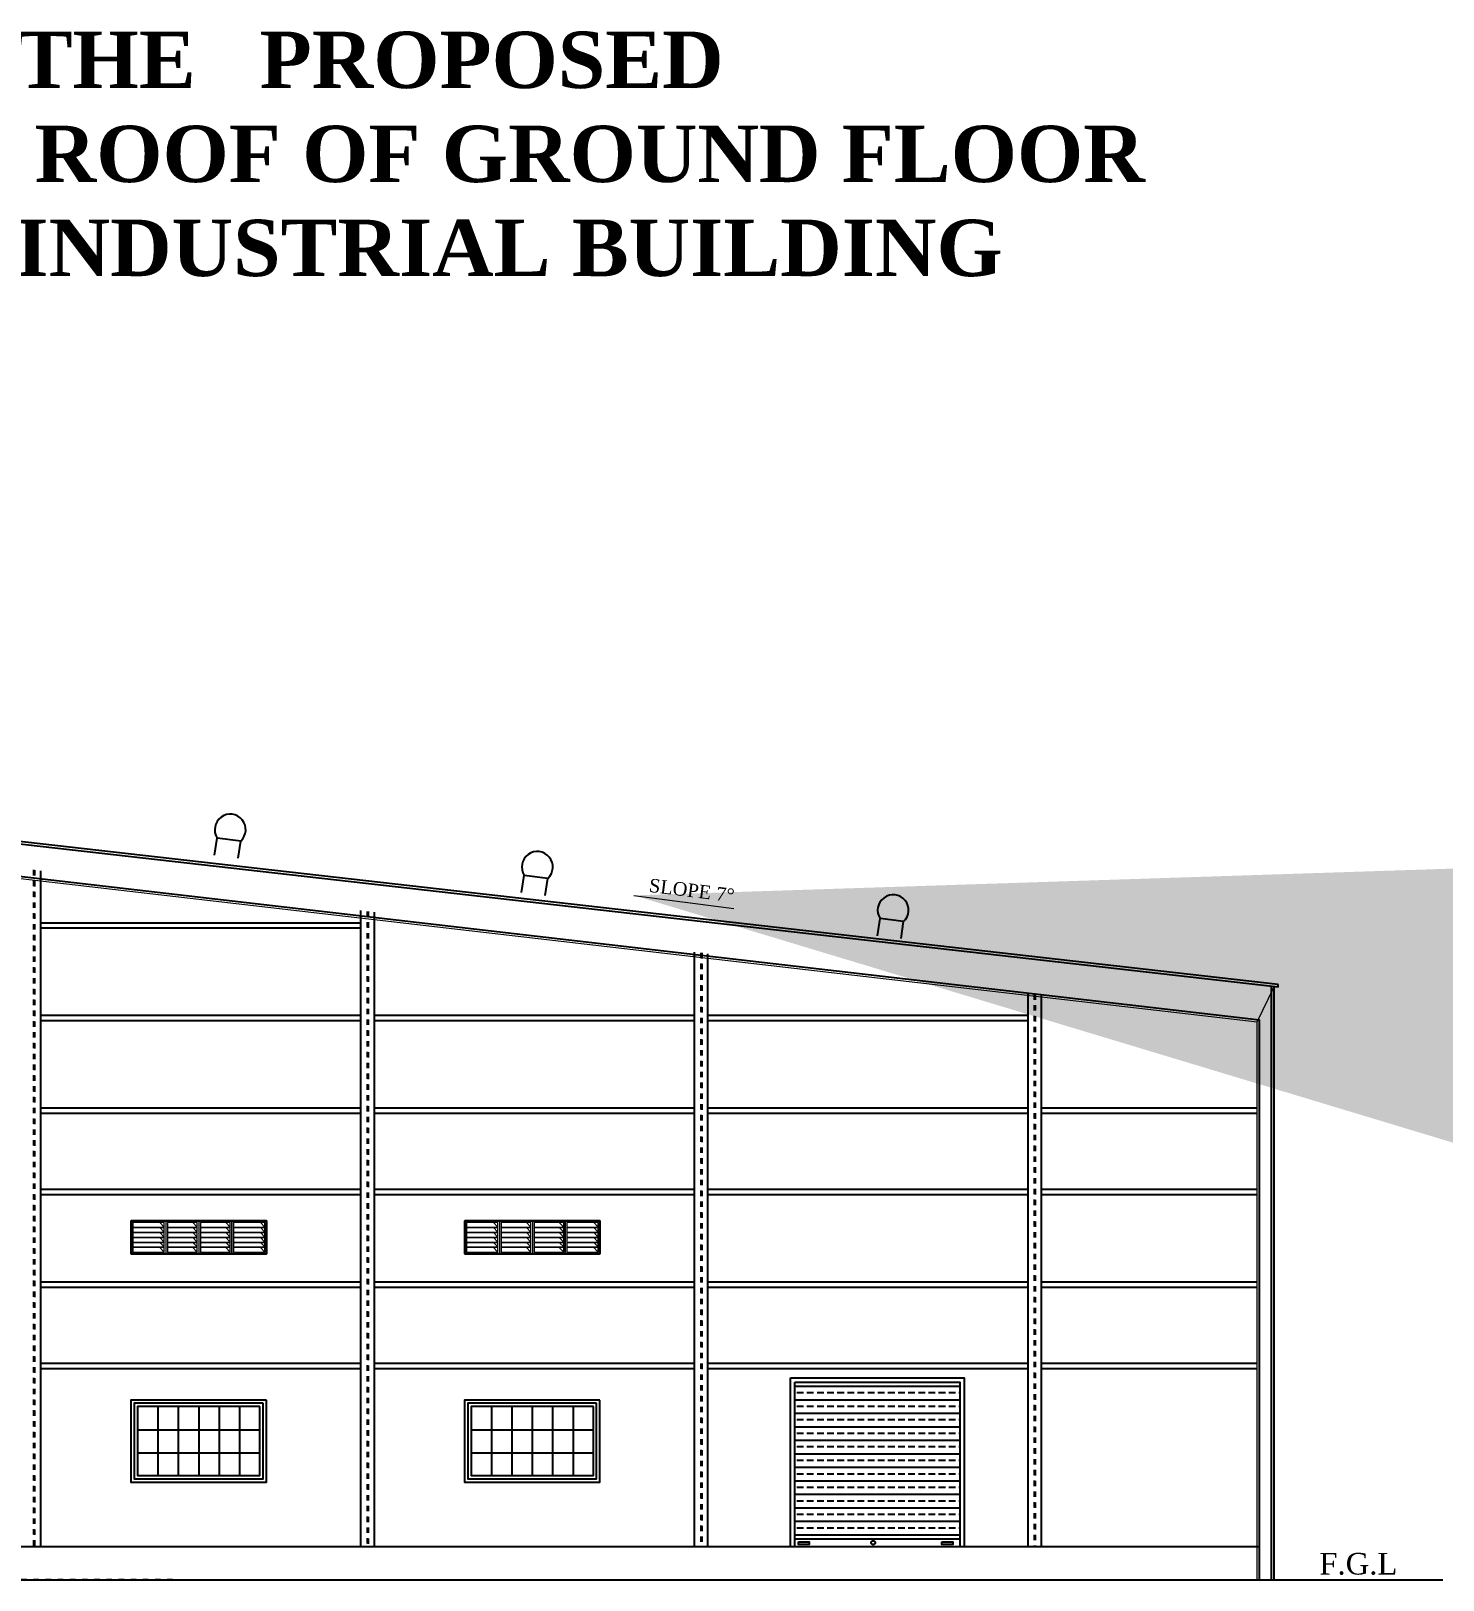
# Model space of a CAD drawing. Header units: metres. Extents: x -80702 to -80622, y -97322 to -97193.
# Drawn here: x -80652.72 to -80626.59, y -97221.21 to -97192.55 of the extents above; entities that cross this region are included whole.
import ezdxf

# ---------------------------------------------------------------- set-up
doc = ezdxf.new("R2010")
doc.units = ezdxf.units.M
doc.header["$MEASUREMENT"] = 0
for name, pattern in [('1', [0]), ('Dashed', [0.75, 0.5, -0.25]), ('DOT2', [0.125, 0, -0.125])]:
    doc.linetypes.add(name, pattern=pattern)
doc.styles.add('ANAND', font='times.ttf')
doc.styles.add('NOS.', font='times.ttf')
doc.styles.add('RS', font='romans.shx')
doc.styles.add('TIMES NEW ROMAN', font='times.ttf')
doc.dimstyles.new('Dim - 125', dxfattribs={"dimscale": 125, "dimtxt": 2, "dimasz": 2, "dimexe": 1, "dimexo": 1, "dimgap": 1, "dimtad": 1, "dimdec": 0, "dimrnd": 5, "dimzin": 3, "dimdsep": 46, "dimtxsty": 'RS', "dimcen": 0, "dimclrd": 1, "dimclre": 1, "dimclrt": 7, "dimadec": 0, "dimazin": 0, "dimtm": 1e-09, "dimtfac": 1, "dimtdec": 0, "dimtofl": 0, "dimtmove": 2, "dimatfit": 3, "dimfxl": 0, "dimtolj": 1, "dimtzin": 3, "dimlwd": 5, "dimlwe": 5, "dimarcsym": 0})

msp = doc.modelspace()

# ---------------------------------------------------------------- hatches: boundary and pattern name
at = {"linetype": '1', "lineweight": -2}
h = msp.add_hatch(dxfattribs=at)
h.set_pattern_fill('ANSI33', color=0, angle=135)
h.set_pattern_definition([(180, (4.51025, -26.62558), (0, -0.25), []), (180, (4.38525, -26.50058), (0, -0.25), [0.125, -0.0625])])
h.paths.add_polyline_path([(-80635.536, -97217.551), (-80638.586, -97217.551), (-80638.586, -97220.451), (-80635.536, -97220.451)])

# ---------------------------------------------------------------- linework, layer by layer
at = {"color": 0}
for p, q in [((-80629.644, -97210.192), (-80661.895, -97206.529)), ((-80629.644, -97210.242), (-80661.895, -97206.58)), ((-80661.895, -97207.146), (-80629.991, -97210.847)), ((-80649.326, -97207.8), (-80649.277, -97207.481)), ((-80648.889, -97207.853), (-80648.84, -97207.538)), ((-80652.54, -97220.601), (-80652.54, -97208.089)), ((-80643.644, -97208.49), (-80643.595, -97208.172)), ((-80643.207, -97208.543), (-80643.158, -97208.228)), ((-80646.618, -97220.601), (-80646.618, -97208.825)), ((-80646.368, -97220.601), (-80646.368, -97208.856)), ((-80637.06, -97209.29), (-80637.011, -97208.972)), ((-80636.623, -97209.343), (-80636.574, -97209.028)), ((-80652.54, -97209.048), (-80646.618, -97209.048)), ((-80652.54, -97209.145), (-80646.618, -97209.145)), ((-80640.445, -97220.601), (-80640.445, -97209.592)), ((-80640.195, -97220.601), (-80640.195, -97209.623)), ((-80634.273, -97220.601), (-80634.273, -97210.358)), ((-80634.023, -97220.601), (-80634.023, -97210.39)), ((-80629.766, -97221.212), (-80629.766, -97210.228)), ((-80629.716, -97221.212), (-80629.716, -97210.234)), ((-80629.644, -97210.242), (-80629.644, -97210.192)), ((-80652.54, -97210.761), (-80646.618, -97210.761)), ((-80646.368, -97210.761), (-80640.445, -97210.761)), ((-80640.195, -97210.761), (-80634.273, -97210.761)), ((-80652.54, -97210.858), (-80646.618, -97210.858)), ((-80646.368, -97210.858), (-80640.445, -97210.858)), ((-80640.195, -97210.858), (-80634.273, -97210.858)), ((-80629.991, -97221.212), (-80629.991, -97210.847)), ((-80652.54, -97212.474), (-80646.618, -97212.474)), ((-80646.368, -97212.474), (-80640.445, -97212.474)), ((-80640.195, -97212.474), (-80634.273, -97212.474)), ((-80634.023, -97212.474), (-80630.034, -97212.474)), ((-80652.54, -97212.572), (-80646.618, -97212.572)), ((-80646.368, -97212.572), (-80640.445, -97212.572)), ((-80640.195, -97212.572), (-80634.273, -97212.572)), ((-80634.023, -97212.572), (-80630.034, -97212.572)), ((-80652.54, -97213.98), (-80646.618, -97213.98)), ((-80652.54, -97214.077), (-80646.618, -97214.077)), ((-80646.368, -97213.98), (-80640.445, -97213.98)), ((-80646.368, -97214.077), (-80640.445, -97214.077)), ((-80640.195, -97213.98), (-80634.273, -97213.98)), ((-80640.195, -97214.077), (-80634.273, -97214.077)), ((-80634.023, -97213.98), (-80630.034, -97213.98)), ((-80634.023, -97214.077), (-80630.034, -97214.077)), ((-80652.54, -97215.693), (-80646.618, -97215.693)), ((-80652.54, -97215.79), (-80646.618, -97215.79)), ((-80646.368, -97215.693), (-80640.445, -97215.693)), ((-80646.368, -97215.79), (-80640.445, -97215.79)), ((-80640.195, -97215.693), (-80634.273, -97215.693)), ((-80640.195, -97215.79), (-80634.273, -97215.79)), ((-80634.023, -97215.693), (-80630.034, -97215.693)), ((-80634.023, -97215.79), (-80630.034, -97215.79)), ((-80652.54, -97217.198), (-80646.618, -97217.198)), ((-80652.54, -97217.296), (-80646.618, -97217.296)), ((-80646.368, -97217.198), (-80640.445, -97217.198)), ((-80646.368, -97217.296), (-80640.445, -97217.296)), ((-80640.195, -97217.198), (-80634.273, -97217.198)), ((-80640.195, -97217.296), (-80634.273, -97217.296)), ((-80634.023, -97217.198), (-80630.034, -97217.198)), ((-80634.023, -97217.296), (-80630.034, -97217.296)), ((-80629.991, -97220.601), (-80694.333, -97220.601)), ((-80629.991, -97220.601), (-80642.298, -97220.601)), ((-80626.594, -97221.212), (-80693.974, -97221.212))]:
    msp.add_line(p, q, dxfattribs=at)
at = {"color": 0, "lineweight": 5}
for p, q in [((-80661.895, -97207.189), (-80630.034, -97210.885)), ((-80630.034, -97210.885), (-80629.716, -97210.234)), ((-80630.034, -97221.212), (-80630.034, -97210.885)), ((-80650.836, -97214.598), (-80650.836, -97215.147)), ((-80650.836, -97214.683), (-80650.257, -97214.683)), ((-80650.836, -97214.689), (-80650.257, -97214.689)), ((-80650.836, -97214.775), (-80650.257, -97214.775)), ((-80650.257, -97214.683), (-80650.338, -97214.598)), ((-80650.257, -97214.775), (-80650.338, -97214.689)), ((-80650.227, -97214.567), (-80650.227, -97215.177)), ((-80650.196, -97214.598), (-80650.196, -97215.147)), ((-80650.196, -97214.683), (-80649.647, -97214.683)), ((-80650.196, -97214.689), (-80649.647, -97214.689)), ((-80650.196, -97214.775), (-80649.647, -97214.775)), ((-80649.647, -97214.683), (-80649.728, -97214.598)), ((-80649.647, -97214.775), (-80649.728, -97214.689)), ((-80649.617, -97214.567), (-80649.617, -97215.177)), ((-80649.586, -97214.598), (-80649.586, -97215.147)), ((-80649.586, -97214.683), (-80649.037, -97214.683)), ((-80649.586, -97214.689), (-80649.037, -97214.689)), ((-80649.586, -97214.775), (-80649.037, -97214.775)), ((-80649.037, -97214.683), (-80649.118, -97214.598)), ((-80649.037, -97214.775), (-80649.118, -97214.689)), ((-80649.007, -97214.567), (-80649.007, -97215.177)), ((-80649.007, -97214.567), (-80649.007, -97215.177)), ((-80648.976, -97214.598), (-80648.976, -97215.147)), ((-80648.976, -97214.683), (-80648.397, -97214.683)), ((-80648.976, -97214.689), (-80648.397, -97214.689)), ((-80648.976, -97214.775), (-80648.397, -97214.775)), ((-80648.397, -97214.683), (-80648.478, -97214.598)), ((-80648.397, -97214.775), (-80648.478, -97214.689)), ((-80648.367, -97214.567), (-80648.367, -97215.177)), ((-80644.664, -97214.598), (-80644.664, -97215.147)), ((-80644.664, -97214.683), (-80644.085, -97214.683)), ((-80644.664, -97214.689), (-80644.085, -97214.689)), ((-80644.664, -97214.775), (-80644.085, -97214.775)), ((-80644.085, -97214.683), (-80644.166, -97214.598)), ((-80644.085, -97214.775), (-80644.166, -97214.689)), ((-80644.054, -97214.567), (-80644.054, -97215.177)), ((-80644.024, -97214.598), (-80644.024, -97215.147)), ((-80644.024, -97214.683), (-80643.475, -97214.683)), ((-80644.024, -97214.689), (-80643.475, -97214.689)), ((-80644.024, -97214.775), (-80643.475, -97214.775)), ((-80643.475, -97214.683), (-80643.556, -97214.598)), ((-80643.475, -97214.775), (-80643.556, -97214.689)), ((-80643.444, -97214.567), (-80643.444, -97215.177)), ((-80643.414, -97214.598), (-80643.414, -97215.147)), ((-80643.414, -97214.683), (-80642.865, -97214.683)), ((-80643.414, -97214.689), (-80642.865, -97214.689)), ((-80643.414, -97214.775), (-80642.865, -97214.775)), ((-80642.865, -97214.683), (-80642.946, -97214.598)), ((-80642.865, -97214.775), (-80642.946, -97214.689)), ((-80642.835, -97214.567), (-80642.835, -97215.177)), ((-80642.835, -97214.567), (-80642.835, -97215.177)), ((-80642.804, -97214.598), (-80642.804, -97215.147)), ((-80642.804, -97214.683), (-80642.225, -97214.683)), ((-80642.804, -97214.689), (-80642.225, -97214.689)), ((-80642.804, -97214.775), (-80642.225, -97214.775)), ((-80642.225, -97214.683), (-80642.306, -97214.598)), ((-80642.225, -97214.775), (-80642.306, -97214.689)), ((-80642.195, -97214.567), (-80642.195, -97215.177)), ((-80650.836, -97214.781), (-80650.257, -97214.781)), ((-80650.836, -97214.866), (-80650.257, -97214.866)), ((-80650.836, -97214.872), (-80650.257, -97214.872)), ((-80650.836, -97214.958), (-80650.257, -97214.958)), ((-80650.836, -97214.964), (-80650.257, -97214.964)), ((-80650.836, -97215.049), (-80650.257, -97215.049)), ((-80650.836, -97215.055), (-80650.257, -97215.055)), ((-80650.257, -97215.147), (-80650.344, -97215.055)), ((-80650.257, -97214.866), (-80650.338, -97214.781)), ((-80650.257, -97214.958), (-80650.338, -97214.872)), ((-80650.257, -97215.049), (-80650.338, -97214.964)), ((-80650.196, -97214.781), (-80649.647, -97214.781)), ((-80650.196, -97214.866), (-80649.647, -97214.866)), ((-80650.196, -97214.872), (-80649.647, -97214.872)), ((-80650.196, -97214.958), (-80649.647, -97214.958)), ((-80650.196, -97214.964), (-80649.647, -97214.964)), ((-80650.196, -97215.049), (-80649.647, -97215.049)), ((-80650.196, -97215.055), (-80649.647, -97215.055)), ((-80649.647, -97215.147), (-80649.734, -97215.055)), ((-80649.647, -97214.866), (-80649.728, -97214.781)), ((-80649.647, -97214.958), (-80649.728, -97214.872)), ((-80649.647, -97215.049), (-80649.728, -97214.964)), ((-80649.586, -97214.781), (-80649.037, -97214.781)), ((-80649.586, -97214.866), (-80649.037, -97214.866)), ((-80649.586, -97214.872), (-80649.037, -97214.872)), ((-80649.586, -97214.958), (-80649.037, -97214.958)), ((-80649.586, -97214.964), (-80649.037, -97214.964)), ((-80649.586, -97215.049), (-80649.037, -97215.049)), ((-80649.586, -97215.055), (-80649.037, -97215.055)), ((-80649.037, -97215.147), (-80649.124, -97215.055)), ((-80649.037, -97214.866), (-80649.118, -97214.781)), ((-80649.037, -97214.958), (-80649.118, -97214.872)), ((-80649.037, -97215.049), (-80649.118, -97214.964)), ((-80648.976, -97214.781), (-80648.397, -97214.781)), ((-80648.976, -97214.866), (-80648.397, -97214.866)), ((-80648.976, -97214.872), (-80648.397, -97214.872)), ((-80648.976, -97214.958), (-80648.397, -97214.958)), ((-80648.976, -97214.964), (-80648.397, -97214.964)), ((-80648.976, -97215.049), (-80648.397, -97215.049)), ((-80648.976, -97215.055), (-80648.397, -97215.055)), ((-80648.397, -97215.147), (-80648.484, -97215.055)), ((-80648.397, -97214.866), (-80648.478, -97214.781)), ((-80648.397, -97214.958), (-80648.478, -97214.872)), ((-80648.397, -97215.049), (-80648.478, -97214.964)), ((-80644.664, -97214.781), (-80644.085, -97214.781)), ((-80644.664, -97214.866), (-80644.085, -97214.866)), ((-80644.664, -97214.872), (-80644.085, -97214.872)), ((-80644.664, -97214.958), (-80644.085, -97214.958)), ((-80644.664, -97214.964), (-80644.085, -97214.964)), ((-80644.664, -97215.049), (-80644.085, -97215.049)), ((-80644.664, -97215.055), (-80644.085, -97215.055)), ((-80644.085, -97215.147), (-80644.172, -97215.055)), ((-80644.085, -97214.866), (-80644.166, -97214.781)), ((-80644.085, -97214.958), (-80644.166, -97214.872)), ((-80644.085, -97215.049), (-80644.166, -97214.964)), ((-80644.024, -97214.781), (-80643.475, -97214.781)), ((-80644.024, -97214.866), (-80643.475, -97214.866)), ((-80644.024, -97214.872), (-80643.475, -97214.872)), ((-80644.024, -97214.958), (-80643.475, -97214.958)), ((-80644.024, -97214.964), (-80643.475, -97214.964)), ((-80644.024, -97215.049), (-80643.475, -97215.049)), ((-80644.024, -97215.055), (-80643.475, -97215.055)), ((-80643.475, -97215.147), (-80643.562, -97215.055)), ((-80643.475, -97214.866), (-80643.556, -97214.781)), ((-80643.475, -97214.958), (-80643.556, -97214.872)), ((-80643.475, -97215.049), (-80643.556, -97214.964)), ((-80643.414, -97214.781), (-80642.865, -97214.781)), ((-80643.414, -97214.866), (-80642.865, -97214.866)), ((-80643.414, -97214.872), (-80642.865, -97214.872)), ((-80643.414, -97214.958), (-80642.865, -97214.958)), ((-80643.414, -97214.964), (-80642.865, -97214.964)), ((-80643.414, -97215.049), (-80642.865, -97215.049)), ((-80643.414, -97215.055), (-80642.865, -97215.055)), ((-80642.865, -97215.147), (-80642.952, -97215.055)), ((-80642.865, -97214.866), (-80642.946, -97214.781)), ((-80642.865, -97214.958), (-80642.946, -97214.872)), ((-80642.865, -97215.049), (-80642.946, -97214.964)), ((-80642.804, -97214.781), (-80642.225, -97214.781)), ((-80642.804, -97214.866), (-80642.225, -97214.866)), ((-80642.804, -97214.872), (-80642.225, -97214.872)), ((-80642.804, -97214.958), (-80642.225, -97214.958)), ((-80642.804, -97214.964), (-80642.225, -97214.964)), ((-80642.804, -97215.049), (-80642.225, -97215.049)), ((-80642.804, -97215.055), (-80642.225, -97215.055)), ((-80642.225, -97215.147), (-80642.312, -97215.055)), ((-80642.225, -97214.866), (-80642.306, -97214.781)), ((-80642.225, -97214.958), (-80642.306, -97214.872)), ((-80642.225, -97215.049), (-80642.306, -97214.964))]:
    msp.add_line(p, q, dxfattribs=at)
at = {"color": 0, "linetype": '1', "lineweight": -2}
for p, q in [((-80648.84, -97207.538), (-80649.277, -97207.481)), ((-80643.158, -97208.228), (-80643.595, -97208.172)), ((-80636.574, -97209.028), (-80637.011, -97208.972)), ((-80638.586, -97220.451), (-80635.536, -97220.451))]:
    msp.add_line(p, q, dxfattribs=at)
at = {"color": 0, "linetype": 'Dashed', "ltscale": 0.2}
for p, q in [((-80652.675, -97208.072), (-80652.675, -97220.601)), ((-80652.655, -97208.075), (-80652.655, -97220.601)), ((-80646.503, -97208.839), (-80646.503, -97220.601)), ((-80646.483, -97208.841), (-80646.483, -97220.601)), ((-80640.33, -97209.606), (-80640.33, -97220.601)), ((-80640.31, -97209.608), (-80640.31, -97220.601)), ((-80634.158, -97210.373), (-80634.158, -97220.601)), ((-80634.138, -97210.375), (-80634.138, -97220.601))]:
    msp.add_line(p, q, dxfattribs=at)
at = {"color": 0, "lineweight": -3, "ltscale": 0.2}
for p, q in [((-80650.374, -97218.001), (-80650.374, -97219.281)), ((-80649.997, -97218.001), (-80649.997, -97219.281)), ((-80649.619, -97218.001), (-80649.619, -97219.281)), ((-80649.242, -97218.001), (-80649.242, -97219.281)), ((-80648.864, -97218.001), (-80648.864, -97219.281)), ((-80644.202, -97218.001), (-80644.202, -97219.281)), ((-80643.825, -97218.001), (-80643.825, -97219.281)), ((-80643.447, -97218.001), (-80643.447, -97219.281)), ((-80643.07, -97218.001), (-80643.07, -97219.281)), ((-80642.692, -97218.001), (-80642.692, -97219.281)), ((-80650.752, -97218.433), (-80648.487, -97218.433)), ((-80644.579, -97218.433), (-80642.315, -97218.433)), ((-80650.752, -97218.857), (-80648.487, -97218.857)), ((-80644.579, -97218.857), (-80642.315, -97218.857))]:
    msp.add_line(p, q, dxfattribs=at)
at = {"color": 0, "linetype": 'DOT2', "lineweight": -2}
msp.add_line((-80650.101, -97221.211), (-80674.671, -97221.209), dxfattribs=at)
at = {"color": 0}
for points in [[(-80648.367, -97214.567), (-80650.867, -97214.567), (-80650.867, -97215.177), (-80648.367, -97215.177)], [(-80642.195, -97214.567), (-80644.695, -97214.567), (-80644.695, -97215.177), (-80642.195, -97215.177)], [(-80638.666, -97217.471), (-80635.456, -97217.471), (-80635.456, -97220.601), (-80638.666, -97220.601)], [(-80638.586, -97217.551), (-80635.536, -97217.551), (-80635.536, -97220.601), (-80638.586, -97220.601)]]:
    msp.add_lwpolyline(points, close=True, dxfattribs=at)
at = {"color": 0, "linetype": '1', "lineweight": -2}
for points in [[(-80650.867, -97214.567), (-80648.367, -97214.567), (-80648.367, -97215.177), (-80650.867, -97215.177)], [(-80644.694, -97214.567), (-80642.195, -97214.567), (-80642.195, -97215.177), (-80644.694, -97215.177)], [(-80638.521, -97220.504), (-80638.321, -97220.504), (-80638.321, -97220.554), (-80638.521, -97220.554)], [(-80635.868, -97220.504), (-80635.667, -97220.504), (-80635.667, -97220.554), (-80635.868, -97220.554)]]:
    msp.add_lwpolyline(points, close=True, dxfattribs=at)
at = {"color": 0, "lineweight": 5}
for points in [[(-80649.007, -97214.567), (-80650.866, -97214.567), (-80650.866, -97215.177), (-80649.007, -97215.177)], [(-80642.835, -97214.567), (-80644.694, -97214.567), (-80644.694, -97215.177), (-80642.835, -97215.177)]]:
    msp.add_lwpolyline(points, close=True, dxfattribs=at)
for points in [[(-80650.836, -97215.147), (-80650.257, -97215.147), (-80650.257, -97214.598), (-80650.836, -97214.598)], [(-80650.196, -97215.147), (-80649.647, -97215.147), (-80649.647, -97214.598), (-80650.196, -97214.598)], [(-80649.586, -97215.147), (-80649.037, -97215.147), (-80649.037, -97214.598), (-80649.586, -97214.598)], [(-80648.976, -97215.147), (-80648.397, -97215.147), (-80648.397, -97214.598), (-80648.976, -97214.598)], [(-80644.664, -97215.147), (-80644.085, -97215.147), (-80644.085, -97214.598), (-80644.664, -97214.598)], [(-80644.024, -97215.147), (-80643.475, -97215.147), (-80643.475, -97214.598), (-80644.024, -97214.598)], [(-80643.414, -97215.147), (-80642.865, -97215.147), (-80642.865, -97214.598), (-80643.414, -97214.598)], [(-80642.804, -97215.147), (-80642.225, -97215.147), (-80642.225, -97214.598), (-80642.804, -97214.598)]]:
    msp.add_lwpolyline(points, dxfattribs=at)
at = {"color": 0, "lineweight": -3, "ltscale": 0.2}
for points in [[(-80648.367, -97217.881), (-80650.872, -97217.881), (-80650.872, -97219.401), (-80648.367, -97219.401)], [(-80642.195, -97217.881), (-80644.699, -97217.881), (-80644.699, -97219.401), (-80642.195, -97219.401)], [(-80648.427, -97217.941), (-80650.812, -97217.941), (-80650.812, -97219.341), (-80648.427, -97219.341)], [(-80648.487, -97218.001), (-80650.752, -97218.001), (-80650.752, -97219.281), (-80648.487, -97219.281)], [(-80642.255, -97217.941), (-80644.639, -97217.941), (-80644.639, -97219.341), (-80642.255, -97219.341)], [(-80642.315, -97218.001), (-80644.579, -97218.001), (-80644.579, -97219.281), (-80642.315, -97219.281)]]:
    msp.add_lwpolyline(points, close=True, dxfattribs=at)
at = {"color": 0, "linetype": '1', "lineweight": -2}
msp.add_circle((-80637.138, -97220.522), 0.0373, dxfattribs=at)
for centre in [(-80649.035, -97207.327), (-80643.353, -97208.017), (-80636.769, -97208.817)]:
    msp.add_arc(centre, 0.287, 312.7432, 212.6204, dxfattribs=at)

# ---------------------------------------------------------------- texts
at = {"color": 0, "lineweight": -3, "style": 'ANAND'}
msp.add_text('SLOPE 7%%D', height=0.25, rotation=352.949, dxfattribs=at).set_placement((-80641.298, -97208.476))
at = {"color": 0, "lineweight": 0, "insert": (-80682.794, -97192.557), "char_height": 1.043977, "width": 52.95778, "attachment_point": 1, "style": 'TIMES NEW ROMAN'}
msp.add_mtext('{\\fTimes New Roman|b1|i0|c0|p18;DETAILED AND SITE PLAN  SHOWING THE   PROPOSED CONSTRUCTION  GALVALUME SHEET ROOF OF GROUND FLOOR \\H1.83875x; \\H0.54385x;MANUFATURING (GREEN & ORANGE) INDUSTRIAL BUILDING  \\H1.55917x; }', dxfattribs=at)
at = {"color": 0, "insert": (-80628.16, -97220.915), "char_height": 0.4, "attachment_point": 5, "style": 'NOS.'}
msp.add_mtext('\\A1;F.G.L', dxfattribs=at)

# ---------------------------------------------------------------- leaders
at = {"color": 0}
msp.add_leader([(-80641.566, -97208.542), (-80639.719, -97208.784)], dimstyle='Dim - 125', dxfattribs=at)

doc.saveas('drawing.dxf')
